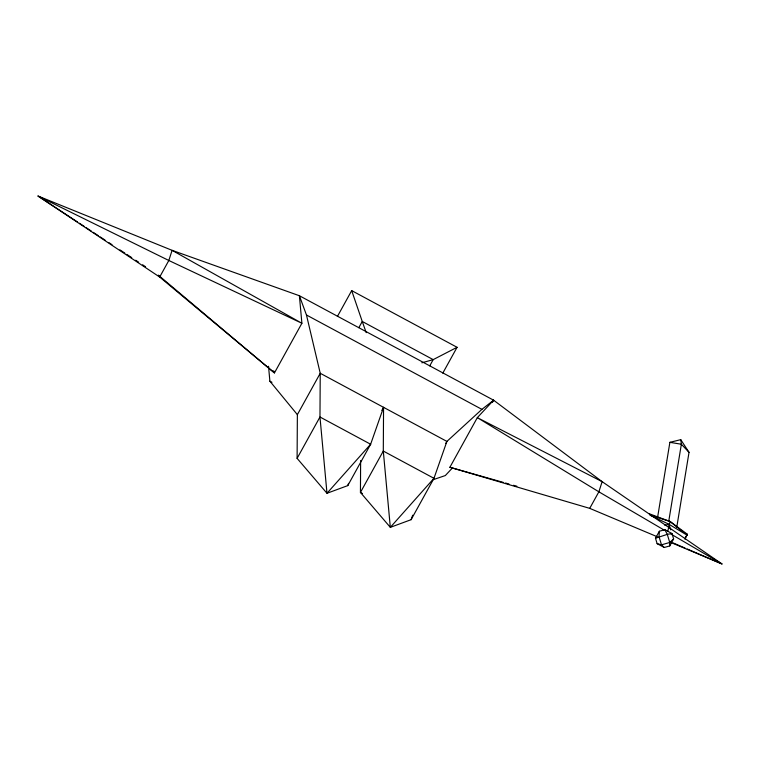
<?xml version="1.0" encoding="UTF-8"?>
<svg xmlns="http://www.w3.org/2000/svg" width="760" height="760" viewBox="0 0 760 760"><rect width="100%" height="100%" fill="white"/><g stroke="black" fill="none" stroke-linecap="round" stroke-linejoin="round"><path stroke-width="1.14" d="M492.47 402.277L493.62 400.206L481.906 409.365L446.899 441.408L433.969 478.315L411.103 519.688L390.327 527.345L383.296 451.06L383.562 407.341L370.633 444.248L347.766 485.611L326.99 493.278L297.103 458.356L297.369 414.647L320.235 373.274L306.46 314.991L299.392 295.735L172.093 250.334L38 196.032L159.676 277.039L274.455 372.903L301.891 323.266L299.392 295.735L493.62 400.206L602.139 481.659L722 563.967L670.624 542.374M360.63 460.531L360.44 492.433L390.327 527.345L433.969 478.315L383.296 451.06L360.44 492.433L362.501 493.544M659.347 531.259L659.043 536.721L661.494 544.834L664.259 547.494L669.75 545.917L673.616 538.925L671.982 533.51L664.848 529.682L659.347 531.259L655.49 538.241L657.125 543.656L664.259 547.494M657.619 517.237L669.883 442.329L680.751 439.66L689.025 452.342L676.761 527.25M668.714 521.483L681.359 444.239L680.751 439.66M667.822 531.069L670.073 521.503L649.287 513.76M650.218 515.119L670.073 521.503L687.325 534.214L684.95 539.22M347.766 485.611L348.555 483.379M411.103 519.688L412.67 515.214M337.402 316.464L351.69 290.615L457.073 347.301L442.785 373.151M358.824 327.674L362.254 321.47L351.69 290.615M297.103 458.356L319.969 416.993L320.235 373.274L446.899 441.408L445.759 443.479M381.852 410.447L383.562 407.341M429.761 365.835L433.19 359.632L457.073 347.301M657.505 536.855L589.722 508.364L449.891 467.276L477.327 417.639L493.62 400.206M589.722 508.364L598.87 491.815L602.139 481.659L477.327 417.639L598.87 491.815L663.993 529.986M685.111 538.213L687.325 534.214M452.305 468.084L445.322 475.551L433 479.74M673.616 538.925L669.74 542.469L661.494 544.834L657.125 543.656M655.49 538.241L667.28 534.356L671.982 533.51M421.838 362.805L433.19 359.632L362.254 321.47L366.215 332.652M664.838 525.303L668.933 524.258L687.154 535.23L670.073 521.503M669.883 442.329L681.359 444.239L689.025 452.342M449.891 467.276L503.262 482.381M505.533 483.027L508.943 483.987M513.484 485.279L516.885 486.238M673.132 542.934L685.073 548.083M687.249 549.014L722 563.967L671.118 534.156M650.161 515.261L668.933 524.258L670.719 529.853M306.46 314.991L481.906 409.365M268.527 366.263L269.876 381.178L271.966 382.299M77.472 221.968L38 196.032L168.825 260.49L301.891 323.266L172.093 250.334L168.825 260.49L159.676 277.039L158.375 275.148L274.455 372.903L273.666 370.766M79.439 223.269L84.379 226.508M86.346 227.81L91.285 231.049M93.252 232.351L98.192 235.59M100.159 236.892L105.098 240.131M109.041 242.725L112.005 244.672M119.899 249.859L124.83 253.099M126.806 254.4L131.736 257.64M135.689 260.233L138.643 262.181M142.595 264.774L145.549 266.722M269.876 381.178L297.369 414.647M664.848 529.682L667.28 534.356L669.74 542.469L669.75 545.917M370.633 444.248L326.99 493.278L319.969 416.993L370.633 444.248"/></g></svg>
